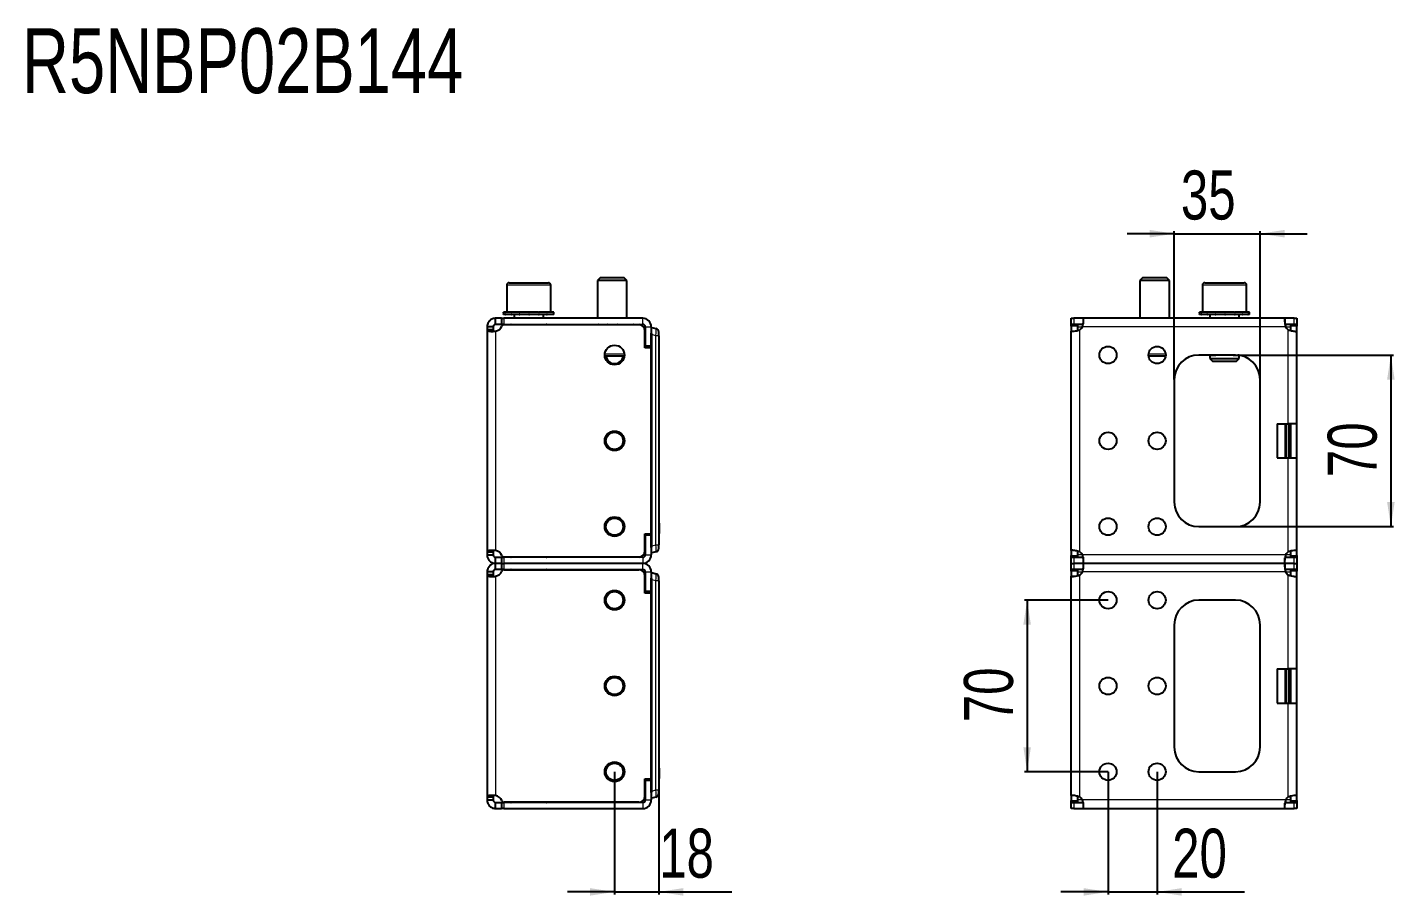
# Model space of a CAD drawing. Header units: millimetres. Extents: x 0 to 3578, y -208 to 608.
# Drawn here: x 1753 to 2310, y 254 to 608 of the extents above; entities that cross this region are included whole.
import ezdxf

# ---------------------------------------------------------------- set-up
doc = ezdxf.new("R2010")
doc.units = ezdxf.units.MM
doc.layers.add('FORMAT', color=7, linetype='Continuous')
doc.styles.add('SLDTEXTSTYLE0', font='TXT', dxfattribs={"width": 0.75})
doc.dimstyles.new('SLDDIMSTYLE0', dxfattribs={"dimtxt": 20, "dimasz": 10, "dimexe": 0, "dimexo": 0.0625, "dimgap": 5, "dimtad": 2, "dimdec": 1, "dimrnd": 1e-09, "dimzin": 12, "dimdsep": 46, "dimtxsty": 'SLDTEXTSTYLE0', "dimsah": 1, "dimcen": 0.09, "dimadec": 0, "dimazin": 3, "dimtfac": 1, "dimtofl": 0, "dimtmove": 0, "dimatfit": 3, "dimfxl": 0, "dimfrac": 2, "dimtolj": 1, "dimtzin": 12, "dimarcsym": 0})
doc.dimstyles.new('SLDDIMSTYLE1', dxfattribs={"dimtxt": 20, "dimasz": 10, "dimexe": 0, "dimexo": 0.0625, "dimgap": 5, "dimtad": 2, "dimdec": 1, "dimrnd": 1e-09, "dimzin": 12, "dimdsep": 46, "dimtxsty": 'SLDTEXTSTYLE0', "dimsah": 1, "dimcen": 0.09, "dimadec": 0, "dimazin": 3, "dimtfac": 1, "dimtmove": 0, "dimatfit": 0, "dimfxl": 0, "dimfrac": 2, "dimtolj": 1, "dimtzin": 12, "dimarcsym": 0})

# ---------------------------------------------------------------- blocks, each defined once
blk = doc.blocks.new('_D_4')
at = {"layer": 'FORMAT'}
for p, q in [((1992.17, 304.38), (1992.17, 254.38)), ((2010.17, 299.63), (2010.17, 254.38)), ((1992.17, 255.38), (1972.94, 255.38)), ((1992.17, 255.38), (2010.17, 255.38)), ((2010.17, 255.38), (2039.95, 255.38))]:
    blk.add_line(p, q, dxfattribs=at)
for points in [[(1992.17, 255.38), (1982.17, 256.92), (1982.17, 253.85)], [(2010.17, 255.38), (2020.17, 253.85), (2020.17, 256.92)]]:
    blk.add_solid(points, dxfattribs=at)
at = {"layer": 'FORMAT', "insert": (2010.39, 281.17), "char_height": 20, "attachment_point": 1, "style": 'SLDTEXTSTYLE0'}
blk.add_mtext('18', dxfattribs=at)
blk = doc.blocks.new('_D_7')
at = {"layer": 'FORMAT'}
for p, q in [((2245.46, 474.39), (2309.81, 474.39)), ((2308.81, 474.39), (2308.81, 404.39)), ((2245.46, 404.39), (2309.81, 404.39))]:
    blk.add_line(p, q, dxfattribs=at)
for points in [[(2308.81, 474.39), (2307.27, 464.39), (2310.34, 464.39)], [(2308.81, 404.39), (2310.34, 414.39), (2307.27, 414.39)]]:
    blk.add_solid(points, dxfattribs=at)
at = {"layer": 'FORMAT', "insert": (2283.02, 424.61), "char_height": 20, "attachment_point": 1, "rotation": 90, "style": 'SLDTEXTSTYLE0'}
blk.add_mtext('70', dxfattribs=at)
blk = doc.blocks.new('_D_8')
at = {"layer": 'FORMAT'}
for p, q in [((2220.45, 464.4), (2220.45, 524.89)), ((2255.45, 464.4), (2255.45, 524.89)), ((2220.45, 523.89), (2201.22, 523.89)), ((2220.45, 523.89), (2255.45, 523.89)), ((2255.45, 523.89), (2274.68, 523.89))]:
    blk.add_line(p, q, dxfattribs=at)
for points in [[(2220.45, 523.89), (2210.45, 525.43), (2210.45, 522.35)], [(2255.45, 523.89), (2265.45, 522.35), (2265.45, 525.43)]]:
    blk.add_solid(points, dxfattribs=at)
at = {"layer": 'FORMAT', "insert": (2223.17, 549.67), "char_height": 20, "attachment_point": 1, "style": 'SLDTEXTSTYLE0'}
blk.add_mtext('35', dxfattribs=at)
blk = doc.blocks.new('_D_9')
at = {"layer": 'FORMAT'}
for p, q in [((2193.45, 304.38), (2193.45, 254.38)), ((2213.45, 304.38), (2213.45, 254.38)), ((2193.45, 255.38), (2174.22, 255.38)), ((2193.45, 255.38), (2213.45, 255.38)), ((2213.45, 255.38), (2249.17, 255.38))]:
    blk.add_line(p, q, dxfattribs=at)
for points in [[(2193.45, 255.38), (2183.45, 256.92), (2183.45, 253.85)], [(2213.45, 255.38), (2223.45, 253.85), (2223.45, 256.92)]]:
    blk.add_solid(points, dxfattribs=at)
at = {"layer": 'FORMAT', "insert": (2219.61, 281.17), "char_height": 20, "attachment_point": 1, "style": 'SLDTEXTSTYLE0'}
blk.add_mtext('20', dxfattribs=at)
blk = doc.blocks.new('_D_10')
at = {"layer": 'FORMAT'}
for p, q in [((2193.44, 374.39), (2159.44, 374.39)), ((2160.44, 374.39), (2160.44, 304.39)), ((2193.44, 304.39), (2159.44, 304.39))]:
    blk.add_line(p, q, dxfattribs=at)
for points in [[(2160.44, 374.39), (2158.91, 364.39), (2161.98, 364.39)], [(2160.44, 304.39), (2161.98, 314.39), (2158.91, 314.39)]]:
    blk.add_solid(points, dxfattribs=at)
at = {"layer": 'FORMAT', "insert": (2134.66, 324.61), "char_height": 20, "attachment_point": 1, "rotation": 90, "style": 'SLDTEXTSTYLE0'}
blk.add_mtext('70', dxfattribs=at)

msp = doc.modelspace()

# ---------------------------------------------------------------- linework, layer by layer
at = {"color": 7, "linetype": 'Continuous', "lineweight": 25}
for p, q in [((1948.17, 502.89), (1948.17, 491.89)), ((1949.17, 503.89), (1965.17, 503.89)), ((1966.17, 491.89), (1966.17, 502.89)), ((1986.24, 505.89), (1985.17, 504.82)), ((1985.17, 504.82), (1985.17, 489.39)), ((1997.17, 504.82), (1985.17, 504.82)), ((1996.09, 505.89), (1986.24, 505.89)), ((1997.17, 504.82), (1996.09, 505.89)), ((1997.17, 489.39), (1997.17, 504.82)), ((2207.53, 505.89), (2206.45, 504.82)), ((2206.45, 504.82), (2206.45, 489.39)), ((2218.45, 504.82), (2206.45, 504.82)), ((2217.38, 505.89), (2207.53, 505.89)), ((2218.45, 504.82), (2217.38, 505.89)), ((2218.45, 489.39), (2218.45, 504.82)), ((2231.95, 502.89), (2231.95, 491.89)), ((2232.95, 503.89), (2240.77, 503.89)), ((2240.77, 503.89), (2248.95, 503.89)), ((2249.95, 491.89), (2249.95, 502.89)), ((1946.92, 491.89), (1946.92, 490.89)), ((1946.92, 491.89), (1946.92, 491.64)), ((1947.72, 491.89), (1946.92, 491.89)), ((1946.92, 491.89), (1946.92, 491.89)), ((1946.92, 490.89), (1946.92, 491.14)), ((1947.72, 490.89), (1946.92, 490.89)), ((1946.92, 490.89), (1946.92, 490.89)), ((1947.72, 491.89), (1947.82, 491.89)), ((1947.72, 490.89), (1947.82, 490.89)), ((1947.82, 491.89), (1947.82, 491.64)), ((1949.96, 491.89), (1947.82, 491.89)), ((1947.82, 490.89), (1947.82, 491.14)), ((1949.96, 490.89), (1947.82, 490.89)), ((1949.96, 491.89), (1950.14, 491.89)), ((1949.96, 490.89), (1950.14, 490.89)), ((1950.14, 491.89), (1950.14, 491.64)), ((1953.29, 491.89), (1950.14, 491.89)), ((1950.14, 490.89), (1950.14, 491.14)), ((1953.29, 490.89), (1950.14, 490.89)), ((1951.17, 490.89), (1951.17, 489.39)), ((1953.29, 491.89), (1953.53, 491.89)), ((1953.29, 490.89), (1953.53, 490.89)), ((1953.53, 491.89), (1953.53, 491.64)), ((1957.22, 491.89), (1953.53, 491.89)), ((1953.53, 490.89), (1953.53, 491.14)), ((1957.22, 490.89), (1953.53, 490.89)), ((1957.22, 491.89), (1957.31, 491.89)), ((1957.22, 490.89), (1957.4, 490.89)), ((1957.4, 490.89), (1957.47, 490.89)), ((1957.43, 491.89), (1957.47, 491.89)), ((1957.47, 491.89), (1957.47, 491.64)), ((1961.14, 491.89), (1957.47, 491.89)), ((1957.47, 490.89), (1957.47, 491.14)), ((1961.14, 490.89), (1957.47, 490.89)), ((1961.14, 491.89), (1961.37, 491.89)), ((1961.14, 490.89), (1961.37, 490.89)), ((1961.37, 491.89), (1961.37, 491.64)), ((1964.45, 491.89), (1961.37, 491.89)), ((1961.37, 490.89), (1961.37, 491.14)), ((1964.45, 490.89), (1961.37, 490.89)), ((1963.17, 489.39), (1963.17, 490.89)), ((1964.45, 491.89), (1964.63, 491.89)), ((1964.45, 490.89), (1964.63, 490.89)), ((1964.63, 491.89), (1964.63, 491.64)), ((1966.66, 491.89), (1964.63, 491.89)), ((1964.63, 490.89), (1964.63, 491.14)), ((1966.66, 490.89), (1964.63, 490.89)), ((1966.66, 491.89), (1966.75, 491.89)), ((1966.66, 490.89), (1966.75, 490.89)), ((1966.75, 491.89), (1966.75, 491.64)), ((1967.42, 491.89), (1966.75, 491.89)), ((1966.75, 490.89), (1966.75, 491.14)), ((1967.42, 490.89), (1966.75, 490.89)), ((1967.42, 490.89), (1967.42, 491.89)), ((2230.7, 491.89), (2230.7, 490.89)), ((2230.7, 491.89), (2230.71, 491.89)), ((2230.7, 490.89), (2230.71, 490.89)), ((2230.71, 491.89), (2230.71, 491.64)), ((2231.54, 491.89), (2230.71, 491.89)), ((2230.71, 490.89), (2230.71, 491.14)), ((2231.54, 490.89), (2230.71, 490.89)), ((2231.54, 491.89), (2231.64, 491.89)), ((2231.54, 490.89), (2231.64, 490.89)), ((2231.64, 491.89), (2231.64, 491.64)), ((2233.81, 491.89), (2231.64, 491.89)), ((2231.64, 490.89), (2231.64, 491.14)), ((2233.81, 490.89), (2231.64, 490.89)), ((2233.81, 491.89), (2233.99, 491.89)), ((2233.81, 490.89), (2233.99, 490.89)), ((2233.99, 491.89), (2233.99, 491.64)), ((2237.16, 491.89), (2233.99, 491.89)), ((2233.99, 490.89), (2233.99, 491.14)), ((2237.16, 490.89), (2233.99, 490.89)), ((2234.95, 490.89), (2234.95, 489.39)), ((2237.16, 491.89), (2237.4, 491.89)), ((2237.16, 490.89), (2237.4, 490.89)), ((2237.4, 491.89), (2237.4, 491.64)), ((2241.1, 491.89), (2237.4, 491.89)), ((2237.4, 490.89), (2237.4, 491.14)), ((2241.1, 490.89), (2237.4, 490.89)), ((2241.1, 491.89), (2241.17, 491.89)), ((2241.1, 490.89), (2241.25, 490.89)), ((2241.25, 490.89), (2241.35, 490.89)), ((2241.3, 491.89), (2241.35, 491.89)), ((2241.35, 491.89), (2241.35, 491.64)), ((2245.01, 491.89), (2241.35, 491.89)), ((2241.35, 490.89), (2241.35, 491.14)), ((2245.01, 490.89), (2241.35, 490.89)), ((2245.01, 491.89), (2245.24, 491.89)), ((2245.01, 490.89), (2245.24, 490.89)), ((2245.24, 491.89), (2245.24, 491.64)), ((2248.3, 491.89), (2245.24, 491.89)), ((2245.24, 490.89), (2245.24, 491.14)), ((2248.3, 490.89), (2245.24, 490.89)), ((2246.95, 489.39), (2246.95, 490.89)), ((2248.3, 491.89), (2248.47, 491.89)), ((2248.3, 490.89), (2248.47, 490.89)), ((2248.47, 491.89), (2248.47, 491.64)), ((2250.48, 491.89), (2248.47, 491.89)), ((2248.47, 490.89), (2248.47, 491.14)), ((2250.48, 490.89), (2248.47, 490.89)), ((2250.48, 491.89), (2250.56, 491.89)), ((2250.48, 490.89), (2250.56, 490.89)), ((2250.56, 491.89), (2250.56, 491.64)), ((2251.2, 491.89), (2250.56, 491.89)), ((2250.56, 490.89), (2250.56, 491.14)), ((2251.2, 490.89), (2250.56, 490.89)), ((2251.2, 490.89), (2251.2, 491.89)), ((1942.67, 485.89), (1940.17, 485.89)), ((1940.17, 485.89), (1940.17, 484.67)), ((1942.67, 485.89), (1942.67, 484.67)), ((1943.67, 486.89), (1943.67, 489.39)), ((1946.07, 489.39), (1943.67, 489.39)), ((1946.08, 486.89), (1943.67, 486.89)), ((1946.07, 489.39), (1946.07, 486.89)), ((1946.07, 489.39), (1947.07, 489.39)), ((1947.07, 486.89), (1946.07, 486.89)), ((2003.67, 489.39), (1947.07, 489.39)), ((1947.07, 486.89), (2003.67, 486.89)), ((1947.09, 486.79), (2002.07, 486.79)), ((1980.92, 486.89), (1980.92, 486.79)), ((1981.21, 486.89), (1981.21, 486.79)), ((1982.9, 486.89), (1982.9, 486.79)), ((1985.84, 486.89), (1985.84, 486.79)), ((1989.6, 486.89), (1989.6, 486.79)), ((1993.6, 486.89), (1993.6, 486.79)), ((1997.22, 486.89), (1997.22, 486.79)), ((1999.93, 486.89), (1999.93, 486.79)), ((2001.3, 486.89), (2001.3, 486.79)), ((2001.42, 486.79), (2001.42, 486.89)), ((2004.67, 485.89), (2004.67, 477.94)), ((2007.17, 485.89), (2007.17, 477.94)), ((2007.17, 485.64), (2007.37, 485.64)), ((2007.37, 485.64), (2009.06, 485.19)), ((2178.45, 486.89), (2178.45, 489.39)), ((2178.45, 489.39), (2179.56, 489.39)), ((2179.56, 486.89), (2178.45, 486.89)), ((2178.45, 486.89), (2178.45, 486.79)), ((2178.45, 486.79), (2180.95, 486.79)), ((2178.45, 486.18), (2178.45, 486.79)), ((2178.45, 486.18), (2178.45, 484.12)), ((2183.28, 489.39), (2179.56, 489.39)), ((2183.28, 486.89), (2179.56, 486.89)), ((2180.95, 486.79), (2180.95, 486.18)), ((2180.95, 486.18), (2180.95, 484.36)), ((2265.62, 489.39), (2183.28, 489.39)), ((2183.28, 489.39), (2183.28, 487.18)), ((2265.62, 489.39), (2265.62, 486.89)), ((2269.34, 489.39), (2265.62, 489.39)), ((2269.34, 486.89), (2265.62, 486.89)), ((2267.95, 486.79), (2270.45, 486.79)), ((2267.95, 486.18), (2267.95, 486.79)), ((2267.95, 484.34), (2267.95, 486.18)), ((2269.34, 489.39), (2270.45, 489.39)), ((2270.45, 486.89), (2269.34, 486.89)), ((2270.45, 489.39), (2270.45, 486.89)), ((2270.45, 486.79), (2270.45, 486.89)), ((2270.45, 486.79), (2270.45, 486.18)), ((2270.45, 484.12), (2270.45, 486.18)), ((1940.17, 484.67), (1940.17, 394.11)), ((1942.67, 484.67), (1940.17, 484.67)), ((2004.57, 477.29), (2004.57, 484.29)), ((2007.17, 395.92), (2007.17, 483.37)), ((2007.37, 396.54), (2007.37, 482.74)), ((2010.17, 482.29), (2010.17, 483.74)), ((2010.17, 482.29), (2010.17, 407.84)), ((2178.45, 394.67), (2178.45, 484.12)), ((2178.45, 484.12), (2179.54, 484.12)), ((2270.45, 446.39), (2270.45, 484.12)), ((2004.57, 478.87), (2004.67, 478.66)), ((2007.17, 477.29), (2004.57, 477.29)), ((2007.17, 477.94), (2004.67, 477.94)), ((2007.17, 477.29), (2007.17, 401.49)), ((2245.45, 474.39), (2230.45, 474.39)), ((2232.12, 474.29), (2232.1, 474.29)), ((2232.12, 474.29), (2232.12, 474.29)), ((2232.22, 474.29), (2232.12, 474.29)), ((2232.22, 474.39), (2232.22, 474.29)), ((2235.48, 474.29), (2232.22, 474.29)), ((2234.95, 474.29), (2234.95, 472.97)), ((2235.48, 474.29), (2237.38, 474.29)), ((2237.93, 474.29), (2237.38, 474.29)), ((2243.97, 474.29), (2237.93, 474.29)), ((2244.53, 474.29), (2243.97, 474.29)), ((2244.53, 474.29), (2246.42, 474.29)), ((2246.86, 474.29), (2246.42, 474.29)), ((2246.95, 472.97), (2246.95, 474.28)), ((1996.14, 473.89), (1988.2, 473.89)), ((2216.91, 473.89), (2209.99, 473.89)), ((2234.95, 472.97), (2236.03, 471.89)), ((2234.95, 472.97), (2240.81, 472.97)), ((2236.03, 471.89), (2240.84, 471.89)), ((2240.81, 472.97), (2246.95, 472.97)), ((2240.84, 471.89), (2245.88, 471.89)), ((2245.88, 471.89), (2246.95, 472.97)), ((2220.45, 464.39), (2220.45, 414.39)), ((2255.45, 414.39), (2255.45, 464.39)), ((2262.45, 446.39), (2266.95, 446.39)), ((2262.45, 446.39), (2262.45, 432.39)), ((2270.45, 446.39), (2266.95, 446.39)), ((2267.95, 432.39), (2267.95, 446.39)), ((2270.45, 432.39), (2270.45, 446.39)), ((2262.45, 432.39), (2266.95, 432.39)), ((2266.95, 432.39), (2270.45, 432.39)), ((2270.45, 394.67), (2270.45, 432.39)), ((2010.17, 407.84), (2010.17, 399.64)), ((2010.37, 405.9), (2010.17, 405.9)), ((2010.37, 405.86), (2010.17, 405.86)), ((2010.37, 405.84), (2010.17, 405.84)), ((2010.37, 401.64), (2010.17, 401.64)), ((2010.37, 401.59), (2010.17, 401.59)), ((2010.37, 405.4), (2010.37, 402.08)), ((2230.45, 404.39), (2245.45, 404.39)), ((2004.57, 401.49), (2007.17, 401.49)), ((2004.57, 394.49), (2004.57, 401.49)), ((2004.57, 400.41), (2004.67, 400.63)), ((2004.67, 400.84), (2004.67, 392.89)), ((2007.17, 400.84), (2004.67, 400.84)), ((2007.17, 400.84), (2007.17, 392.89)), ((2010.17, 399.64), (2010.17, 396.99)), ((2010.17, 395.54), (2010.17, 396.99)), ((1940.17, 394.11), (1942.67, 394.11)), ((1940.17, 394.11), (1940.17, 392.89)), ((1940.17, 392.89), (1942.67, 392.89)), ((1942.67, 394.11), (1942.67, 392.89)), ((1943.67, 389.39), (1943.67, 391.89)), ((1943.67, 391.89), (1946.07, 391.89)), ((1946.07, 391.89), (1946.07, 389.39)), ((1946.07, 391.89), (1947.07, 391.89)), ((2003.67, 391.89), (1947.07, 391.89)), ((2002.07, 391.99), (1947.09, 391.99)), ((2007.37, 393.64), (2007.17, 393.64)), ((2009.06, 394.09), (2007.37, 393.64)), ((2178.45, 394.67), (2178.45, 392.6)), ((2178.45, 391.99), (2178.45, 392.6)), ((2180.95, 391.99), (2178.45, 391.99)), ((2178.45, 391.99), (2178.45, 391.89)), ((2178.45, 389.39), (2178.45, 391.89)), ((2178.45, 391.89), (2179.56, 391.89)), ((2179.56, 391.89), (2183.28, 391.89)), ((2180.95, 394.44), (2180.95, 392.6)), ((2180.95, 392.6), (2180.95, 391.99)), ((2183.28, 391.89), (2183.28, 389.39)), ((2265.62, 391.89), (2269.34, 391.89)), ((2265.62, 389.39), (2265.62, 391.61)), ((2267.95, 392.6), (2267.95, 394.42)), ((2267.95, 391.99), (2267.95, 392.6)), ((2270.45, 391.99), (2267.95, 391.99)), ((2269.34, 391.89), (2270.45, 391.89)), ((2270.45, 394.67), (2269.36, 394.67)), ((2270.45, 392.6), (2270.45, 394.67)), ((2270.45, 392.6), (2270.45, 391.99)), ((2270.45, 391.89), (2270.45, 391.99)), ((2270.45, 391.89), (2270.45, 389.39)), ((1940.17, 385.89), (1940.17, 384.67)), ((1942.67, 385.89), (1940.17, 385.89)), ((1942.67, 385.89), (1942.67, 384.67)), ((1943.67, 386.89), (1943.67, 389.39)), ((1946.08, 389.39), (1943.67, 389.39)), ((1946.08, 386.89), (1943.67, 386.89)), ((1946.07, 389.39), (1946.07, 386.89)), ((1946.07, 389.39), (1947.07, 389.39)), ((1947.07, 386.89), (1946.07, 386.89)), ((2003.67, 389.39), (1947.07, 389.39)), ((1947.07, 386.89), (2003.67, 386.89)), ((1947.09, 386.79), (2002.07, 386.79)), ((2004.67, 385.89), (2004.67, 377.94)), ((2007.17, 385.89), (2007.17, 377.94)), ((2007.17, 385.64), (2007.37, 385.64)), ((2007.37, 385.64), (2009.06, 385.19)), ((2178.45, 386.89), (2178.45, 389.39)), ((2178.45, 389.39), (2179.56, 389.39)), ((2179.56, 386.89), (2178.45, 386.89)), ((2178.45, 386.89), (2178.45, 386.79)), ((2178.45, 386.79), (2180.95, 386.79)), ((2178.45, 386.18), (2178.45, 386.79)), ((2178.45, 386.18), (2178.45, 384.12)), ((2183.28, 389.39), (2179.56, 389.39)), ((2183.28, 386.89), (2179.56, 386.89)), ((2180.95, 386.79), (2180.95, 386.18)), ((2180.95, 386.18), (2180.95, 384.36)), ((2265.62, 389.39), (2183.28, 389.39)), ((2183.28, 389.39), (2183.28, 387.18)), ((2265.62, 389.39), (2265.62, 386.89)), ((2269.34, 389.39), (2265.62, 389.39)), ((2269.34, 386.89), (2265.62, 386.89)), ((2267.95, 386.79), (2270.45, 386.79)), ((2267.95, 386.18), (2267.95, 386.79)), ((2267.95, 384.34), (2267.95, 386.18)), ((2269.34, 389.39), (2270.45, 389.39)), ((2270.45, 386.89), (2269.34, 386.89)), ((2270.45, 389.39), (2270.45, 386.89)), ((2270.45, 386.79), (2270.45, 386.89)), ((2270.45, 386.79), (2270.45, 386.18)), ((2270.45, 384.12), (2270.45, 386.18)), ((1940.17, 384.67), (1940.17, 294.11)), ((1942.67, 384.67), (1940.17, 384.67)), ((2004.57, 377.29), (2004.57, 384.29)), ((2007.17, 295.92), (2007.17, 383.37)), ((2007.37, 296.54), (2007.37, 382.74)), ((2010.17, 382.29), (2010.17, 383.74)), ((2010.17, 382.29), (2010.17, 307.84)), ((2178.45, 294.67), (2178.45, 384.12)), ((2178.45, 384.12), (2179.54, 384.12)), ((2270.45, 346.39), (2270.45, 384.12)), ((2004.57, 378.87), (2004.67, 378.66)), ((2007.17, 377.29), (2004.57, 377.29)), ((2007.17, 377.94), (2004.67, 377.94)), ((2007.17, 377.29), (2007.17, 301.49)), ((2245.45, 374.39), (2230.45, 374.39)), ((2220.45, 364.39), (2220.45, 314.39)), ((2255.45, 314.39), (2255.45, 364.39)), ((2262.45, 346.39), (2266.95, 346.39)), ((2262.45, 346.39), (2262.45, 332.39)), ((2270.45, 346.39), (2266.95, 346.39)), ((2267.95, 332.39), (2267.95, 346.39)), ((2270.45, 332.39), (2270.45, 346.39)), ((2262.45, 332.39), (2266.95, 332.39)), ((2266.95, 332.39), (2270.45, 332.39)), ((2270.45, 294.67), (2270.45, 332.39)), ((2010.17, 307.84), (2010.17, 299.64)), ((2004.57, 301.49), (2007.17, 301.49)), ((2004.57, 294.49), (2004.57, 301.49)), ((2010.37, 305.9), (2010.17, 305.9)), ((2010.37, 305.86), (2010.17, 305.86)), ((2010.37, 305.84), (2010.17, 305.84)), ((2010.37, 301.64), (2010.17, 301.64)), ((2010.37, 301.59), (2010.17, 301.59)), ((2010.37, 305.4), (2010.37, 302.08)), ((2230.45, 304.39), (2245.45, 304.39)), ((2004.57, 300.41), (2004.67, 300.63)), ((2004.67, 300.84), (2004.67, 292.89)), ((2007.17, 300.84), (2004.67, 300.84)), ((2007.17, 300.84), (2007.17, 292.89)), ((2010.17, 299.64), (2010.17, 296.99)), ((2010.17, 295.54), (2010.17, 296.99)), ((1940.17, 294.11), (1942.67, 294.11)), ((1940.17, 294.11), (1940.17, 292.89)), ((1940.17, 292.89), (1942.67, 292.89)), ((1942.67, 294.11), (1942.67, 292.89)), ((1943.67, 289.39), (1943.67, 291.89)), ((1943.67, 291.89), (1946.07, 291.89)), ((1946.07, 291.89), (1946.07, 289.39)), ((1946.07, 291.89), (1947.07, 291.89)), ((2003.67, 291.89), (1947.07, 291.89)), ((2002.07, 291.99), (1947.09, 291.99)), ((2007.37, 293.64), (2007.17, 293.64)), ((2009.06, 294.09), (2007.37, 293.64)), ((2178.45, 294.67), (2178.45, 292.6)), ((2178.45, 291.99), (2178.45, 292.6)), ((2180.95, 291.99), (2178.45, 291.99)), ((2178.45, 291.99), (2178.45, 291.89)), ((2178.45, 289.39), (2178.45, 291.89)), ((2178.45, 291.89), (2179.56, 291.89)), ((2179.56, 291.89), (2183.28, 291.89)), ((2180.95, 294.44), (2180.95, 292.6)), ((2180.95, 292.6), (2180.95, 291.99)), ((2183.28, 291.89), (2183.28, 289.39)), ((2265.62, 291.89), (2269.34, 291.89)), ((2265.62, 289.39), (2265.62, 291.61)), ((2267.95, 292.6), (2267.95, 294.42)), ((2267.95, 291.99), (2267.95, 292.6)), ((2270.45, 291.99), (2267.95, 291.99)), ((2269.34, 291.89), (2270.45, 291.89)), ((2270.45, 294.67), (2269.36, 294.67)), ((2270.45, 292.6), (2270.45, 294.67)), ((2270.45, 292.6), (2270.45, 291.99)), ((2270.45, 291.89), (2270.45, 291.99)), ((2270.45, 291.89), (2270.45, 289.39)), ((1943.67, 289.39), (1946.08, 289.39)), ((1947.07, 289.39), (1946.07, 289.39)), ((1947.07, 289.39), (2003.67, 289.39)), ((2179.56, 289.39), (2178.45, 289.39)), ((2179.56, 289.39), (2183.28, 289.39)), ((2183.28, 289.39), (2265.62, 289.39)), ((2265.62, 289.39), (2269.34, 289.39)), ((2270.45, 289.39), (2269.34, 289.39))]:
    msp.add_line(p, q, dxfattribs=at)
at = {"color": 8, "linetype": 'Continuous', "lineweight": 18}
for p, q in [((1966.17, 502.89), (1948.17, 502.89)), ((2240.74, 502.89), (2231.95, 502.89)), ((2249.95, 502.89), (2240.74, 502.89)), ((1947.07, 489.39), (1947.07, 486.89)), ((2003.67, 486.89), (2003.67, 489.39)), ((2004.67, 485.89), (2007.17, 485.89)), ((2180.95, 486.18), (2178.45, 486.18)), ((2179.56, 489.39), (2179.56, 486.89)), ((2180.95, 485.89), (2183.04, 485.89)), ((2265.86, 485.89), (2183.04, 485.89)), ((2265.86, 485.89), (2267.95, 485.89)), ((2270.45, 486.18), (2267.95, 486.18)), ((2269.34, 486.89), (2269.34, 489.39)), ((1943.67, 484.12), (1943.67, 394.67)), ((2009.06, 482.29), (2007.37, 482.74)), ((2009.06, 396.99), (2009.06, 482.29)), ((2010.17, 482.29), (2009.06, 482.29)), ((2181.95, 394.11), (2181.95, 484.67)), ((2266.95, 446.39), (2266.95, 484.67)), ((1988.2, 474.89), (1996.14, 474.89)), ((2006.97, 477.29), (2006.97, 477.94)), ((2209.99, 474.89), (2216.91, 474.89)), ((2237.38, 474.39), (2237.38, 474.29)), ((2237.93, 474.39), (2237.93, 474.29)), ((2243.97, 474.39), (2243.97, 474.29)), ((2244.53, 474.39), (2244.53, 474.29)), ((2265.75, 432.39), (2265.75, 446.39)), ((2265.95, 446.39), (2265.95, 432.39)), ((2266.06, 432.39), (2266.06, 446.39)), ((2266.26, 446.39), (2266.26, 432.39)), ((2267.14, 432.39), (2267.14, 446.39)), ((2267.34, 446.39), (2267.34, 432.39)), ((2267.45, 432.39), (2267.45, 446.39)), ((2267.65, 446.39), (2267.65, 432.39)), ((2266.95, 394.11), (2266.95, 432.39)), ((2010.37, 405.4), (2010.17, 405.4)), ((2010.37, 402.08), (2010.17, 402.08)), ((2006.97, 400.84), (2006.97, 401.49)), ((2007.37, 396.54), (2009.06, 396.99)), ((2009.06, 396.99), (2010.17, 396.99)), ((1947.07, 391.89), (1947.07, 389.39)), ((2003.67, 391.89), (2003.67, 389.39)), ((2004.67, 392.89), (2007.17, 392.89)), ((2178.45, 392.6), (2180.95, 392.6)), ((2179.56, 391.89), (2179.56, 389.39)), ((2183.04, 392.89), (2180.95, 392.89)), ((2265.86, 392.89), (2183.04, 392.89)), ((2267.95, 392.89), (2265.86, 392.89)), ((2267.95, 392.6), (2270.45, 392.6)), ((2269.34, 389.39), (2269.34, 391.89)), ((1947.07, 389.39), (1947.07, 386.89)), ((2003.67, 386.89), (2003.67, 389.39)), ((2004.67, 385.89), (2007.17, 385.89)), ((2180.95, 386.18), (2178.45, 386.18)), ((2179.56, 389.39), (2179.56, 386.89)), ((2180.95, 385.89), (2183.04, 385.89)), ((2265.86, 385.89), (2183.04, 385.89)), ((2265.86, 385.89), (2267.95, 385.89)), ((2270.45, 386.18), (2267.95, 386.18)), ((2269.34, 386.89), (2269.34, 389.39)), ((1943.67, 384.12), (1943.67, 294.67)), ((2009.06, 382.29), (2007.37, 382.74)), ((2009.06, 296.99), (2009.06, 382.29)), ((2010.17, 382.29), (2009.06, 382.29)), ((2181.95, 294.11), (2181.95, 384.67)), ((2266.95, 346.39), (2266.95, 384.67)), ((2006.97, 377.29), (2006.97, 377.94)), ((2265.75, 332.39), (2265.75, 346.39)), ((2265.95, 346.39), (2265.95, 332.39)), ((2266.06, 332.39), (2266.06, 346.39)), ((2266.26, 346.39), (2266.26, 332.39)), ((2267.14, 332.39), (2267.14, 346.39)), ((2267.34, 346.39), (2267.34, 332.39)), ((2267.45, 332.39), (2267.45, 346.39)), ((2267.65, 346.39), (2267.65, 332.39)), ((2266.95, 294.11), (2266.95, 332.39)), ((2006.97, 300.84), (2006.97, 301.49)), ((2010.37, 305.4), (2010.17, 305.4)), ((2010.37, 302.08), (2010.17, 302.08)), ((2007.37, 296.54), (2009.06, 296.99)), ((2009.06, 296.99), (2010.17, 296.99)), ((1947.07, 291.89), (1947.07, 289.39)), ((2003.67, 291.89), (2003.67, 289.39)), ((2004.67, 292.89), (2007.17, 292.89)), ((2178.45, 292.6), (2180.95, 292.6)), ((2179.56, 291.89), (2179.56, 289.39)), ((2183.04, 292.89), (2180.95, 292.89)), ((2265.86, 292.89), (2183.04, 292.89)), ((2267.95, 292.89), (2265.86, 292.89)), ((2267.95, 292.6), (2270.45, 292.6)), ((2269.34, 289.39), (2269.34, 291.89))]:
    msp.add_line(p, q, dxfattribs=at)
at = {"color": 7, "linetype": 'Continuous', "lineweight": 25}
for centre, radius in [((1992.17, 474.39), 4), ((2193.45, 474.39), 3.5), ((2213.45, 474.39), 3.5), ((1992.17, 439.39), 4), ((1992.17, 439.39), 3.5), ((2193.45, 439.39), 3.5), ((2213.45, 439.39), 3.5), ((1992.17, 404.39), 4), ((1992.17, 404.39), 3.5), ((2193.45, 404.39), 3.5), ((2213.45, 404.39), 3.5), ((1992.17, 374.39), 4), ((1992.17, 374.39), 3.5), ((2193.45, 374.39), 3.5), ((2213.45, 374.39), 3.5), ((1992.17, 339.39), 4), ((1992.17, 339.39), 3.5), ((2193.45, 339.39), 3.5), ((2213.45, 339.39), 3.5), ((1992.17, 304.39), 4), ((1992.17, 304.39), 3.5), ((2193.45, 304.39), 3.5), ((2213.45, 304.39), 3.5)]:
    msp.add_circle(centre, radius, dxfattribs=at)
for centre, radius, start, end in [((1949.17, 502.89), 1, 90, 180), ((1965.17, 502.89), 1, 0, 90), ((2232.95, 502.89), 1, 90, 180), ((2248.95, 502.89), 1, 0, 90), ((1942.95, 487.54), 3.5, 281.8948, 337.1146), ((1947.09, 485.79), 1, 90, 157.1146), ((1949.82, 486.54), 0.35, 45.5847, 90), ((1964.52, 486.54), 0.35, 90, 134.4153), ((2002.07, 484.29), 2.5, 360, 90), ((2003.67, 485.89), 3.5, 360, 90), ((2003.67, 485.89), 1, 360, 90), ((2008.67, 483.74), 1.5, 0, 75), ((2179.95, 487.54), 3.5, 304.8499, 331.8729), ((2268.95, 487.54), 3.5, 208.1271, 235.1501), ((2230.45, 464.39), 10, 90, 180), ((2245.45, 464.39), 10, 0, 90), ((1992.17, 474.39), 3.5, 188.2132, 351.7868), ((2230.45, 414.39), 10, 180, 270), ((2245.45, 414.39), 10, 270, 0), ((1942.95, 391.24), 3.5, 22.8854, 78.1052), ((1947.09, 392.99), 1, 202.8854, 270), ((1949.82, 392.24), 0.35, 270, 314.4153), ((1964.52, 392.24), 0.35, 225.5847, 270), ((2002.07, 394.49), 2.5, 270, 0), ((2003.67, 392.89), 3.5, 270, 0), ((2003.67, 392.89), 1, 270, 0), ((2008.67, 395.54), 1.5, 285, 0), ((2179.95, 391.24), 3.5, 28.1271, 55.1501), ((2268.95, 391.24), 3.5, 124.8499, 151.8729), ((1942.95, 387.54), 3.5, 281.8948, 337.1146), ((1947.09, 385.79), 1, 90, 157.1146), ((1949.82, 386.54), 0.35, 45.5847, 90), ((1964.52, 386.54), 0.35, 90, 134.4153), ((2002.07, 384.29), 2.5, 360, 90), ((2003.67, 385.89), 3.5, 360, 90), ((2003.67, 385.89), 1, 360, 90), ((2008.67, 383.74), 1.5, 0, 75), ((2179.95, 387.54), 3.5, 304.8499, 331.8729), ((2268.95, 387.54), 3.5, 208.1271, 235.1501), ((2230.45, 364.39), 10, 90, 180), ((2245.45, 364.39), 10, 0, 90), ((2230.45, 314.39), 10, 180, 270), ((2245.45, 314.39), 10, 270, 0), ((1942.95, 291.24), 3.5, 22.8854, 78.1052), ((1947.09, 292.99), 1, 202.8854, 270), ((1949.82, 292.24), 0.35, 270, 314.4153), ((1964.52, 292.24), 0.35, 225.5847, 270), ((2002.07, 294.49), 2.5, 270, 0), ((2003.67, 292.89), 3.5, 270, 0), ((2003.67, 292.89), 1, 270, 0), ((2008.67, 295.54), 1.5, 285, 0), ((2179.95, 291.24), 3.5, 28.1271, 55.1501), ((2268.95, 291.24), 3.5, 124.8499, 151.8729)]:
    msp.add_arc(centre, radius, start, end, dxfattribs=at)
at = {"color": 8, "linetype": 'Continuous', "lineweight": 18}
for centre, major_axis, start_param, end_param in [((2008.67, 482.19), (0.38, 3), 4.762686, 6.266445), ((2008.67, 397.1), (-0.38, 3), 3.158333, 4.662092), ((2008.67, 382.19), (0.38, 3), 4.762686, 6.266445), ((2008.67, 297.1), (-0.38, 3), 3.158333, 4.662092)]:
    msp.add_ellipse(centre, major_axis=major_axis, ratio=0.123038, start_param=start_param, end_param=end_param, dxfattribs=at)
at = {"color": 7, "linetype": 'Continuous', "lineweight": 25}
for centre, major_axis, start_param, end_param in [((1995.78, 485.64), (11.57, -3.1), 0.067037, 0.253072), ((1995.78, 393.64), (11.57, 3.1), 6.030113, 6.216148), ((1995.78, 385.64), (11.57, -3.1), 0.067037, 0.253072), ((1995.78, 293.64), (11.57, 3.1), 6.030113, 6.216148)]:
    msp.add_ellipse(centre, major_axis=major_axis, ratio=0.250563, start_param=start_param, end_param=end_param, dxfattribs=at)
for points, knots in [([(1946.92, 491.64), (1946.92, 491.68), (1946.92, 491.75), (1946.92, 491.83), (1946.92, 491.87), (1946.92, 491.89)], [0, 0, 0, 0, 0.499981, 0.749988, 1, 1, 1, 1]), ([(1946.92, 490.89), (1946.92, 490.91), (1946.92, 490.95), (1946.92, 491.04), (1946.92, 491.1), (1946.92, 491.14)], [0, 0, 0, 0, 0.25014, 0.50028, 1, 1, 1, 1]), ([(1947.82, 491.64), (1947.8, 491.68), (1947.78, 491.75), (1947.74, 491.83), (1947.73, 491.87), (1947.72, 491.89)], [0, 0, 0, 0, 0.499981, 0.749988, 1, 1, 1, 1]), ([(1947.72, 490.89), (1947.73, 490.91), (1947.74, 490.95), (1947.78, 491.04), (1947.8, 491.1), (1947.82, 491.14)], [0, 0, 0, 0, 0.25014, 0.50028, 1, 1, 1, 1]), ([(1950.14, 491.64), (1950.11, 491.68), (1950.06, 491.75), (1950, 491.83), (1949.97, 491.87), (1949.96, 491.89)], [0, 0, 0, 0, 0.499981, 0.749988, 1, 1, 1, 1]), ([(1949.96, 490.89), (1949.97, 490.91), (1950, 490.95), (1950.06, 491.04), (1950.11, 491.1), (1950.14, 491.14)], [0, 0, 0, 0, 0.2501401, 0.5002802, 1, 1, 1, 1]), ([(1953.53, 491.64), (1953.49, 491.68), (1953.43, 491.75), (1953.35, 491.83), (1953.31, 491.87), (1953.29, 491.89)], [0, 0, 0, 0, 0.499981, 0.749988, 1, 1, 1, 1]), ([(1953.29, 490.89), (1953.31, 490.91), (1953.35, 490.95), (1953.43, 491.04), (1953.49, 491.1), (1953.53, 491.14)], [0, 0, 0, 0, 0.25014, 0.50028, 1, 1, 1, 1]), ([(1957.47, 491.64), (1957.43, 491.68), (1957.37, 491.75), (1957.28, 491.83), (1957.24, 491.87), (1957.22, 491.89)], [0, 0, 0, 0, 0.499981, 0.749988, 1, 1, 1, 1]), ([(1957.22, 490.89), (1957.24, 490.91), (1957.28, 490.95), (1957.37, 491.04), (1957.43, 491.1), (1957.47, 491.14)], [0, 0, 0, 0, 0.25014, 0.50028, 1, 1, 1, 1]), ([(1957.47, 491.64), (1957.46, 491.71), (1957.43, 491.84), (1957.41, 491.88), (1957.4, 491.89)], [0, 0, 0, 0, 0.561794, 1, 1, 1, 1]), ([(1957.47, 491.14), (1957.46, 491.07), (1957.43, 490.94), (1957.41, 490.91), (1957.4, 490.89)], [0, 0, 0, 0, 0.561794, 1, 1, 1, 1]), ([(1961.37, 491.64), (1961.33, 491.68), (1961.27, 491.75), (1961.2, 491.83), (1961.16, 491.87), (1961.14, 491.89)], [0, 0, 0, 0, 0.499981, 0.749988, 1, 1, 1, 1]), ([(1961.14, 490.89), (1961.16, 490.91), (1961.2, 490.95), (1961.27, 491.04), (1961.33, 491.1), (1961.37, 491.14)], [0, 0, 0, 0, 0.25014, 0.50028, 1, 1, 1, 1]), ([(1964.63, 491.64), (1964.6, 491.68), (1964.55, 491.75), (1964.5, 491.83), (1964.47, 491.87), (1964.45, 491.89)], [0, 0, 0, 0, 0.4999808, 0.7499881, 1, 1, 1, 1]), ([(1964.45, 490.89), (1964.47, 490.91), (1964.5, 490.95), (1964.55, 491.04), (1964.6, 491.1), (1964.63, 491.14)], [0, 0, 0, 0, 0.25014, 0.50028, 1, 1, 1, 1]), ([(1966.75, 491.64), (1966.73, 491.68), (1966.71, 491.75), (1966.68, 491.83), (1966.67, 491.87), (1966.66, 491.89)], [0, 0, 0, 0, 0.499981, 0.749988, 1, 1, 1, 1]), ([(1966.66, 490.89), (1966.67, 490.91), (1966.68, 490.95), (1966.71, 491.04), (1966.73, 491.1), (1966.75, 491.14)], [0, 0, 0, 0, 0.25014, 0.50028, 1, 1, 1, 1]), ([(2230.71, 491.64), (2230.71, 491.68), (2230.7, 491.75), (2230.7, 491.83), (2230.7, 491.87), (2230.7, 491.89)], [0, 0, 0, 0, 0.4999808, 0.7499881, 1, 1, 1, 1]), ([(2230.7, 490.89), (2230.7, 490.91), (2230.7, 490.95), (2230.7, 491.04), (2230.71, 491.1), (2230.71, 491.14)], [0, 0, 0, 0, 0.25014, 0.50028, 1, 1, 1, 1]), ([(2231.64, 491.64), (2231.62, 491.68), (2231.6, 491.75), (2231.56, 491.83), (2231.55, 491.87), (2231.54, 491.89)], [0, 0, 0, 0, 0.499981, 0.749988, 1, 1, 1, 1]), ([(2231.54, 490.89), (2231.55, 490.91), (2231.56, 490.95), (2231.6, 491.04), (2231.62, 491.1), (2231.64, 491.14)], [0, 0, 0, 0, 0.2501401, 0.5002802, 1, 1, 1, 1]), ([(2233.99, 491.64), (2233.96, 491.68), (2233.91, 491.75), (2233.85, 491.83), (2233.82, 491.87), (2233.81, 491.89)], [0, 0, 0, 0, 0.499981, 0.749988, 1, 1, 1, 1]), ([(2233.81, 490.89), (2233.82, 490.91), (2233.85, 490.95), (2233.91, 491.04), (2233.96, 491.1), (2233.99, 491.14)], [0, 0, 0, 0, 0.25014, 0.50028, 1, 1, 1, 1]), ([(2237.4, 491.64), (2237.36, 491.68), (2237.3, 491.75), (2237.22, 491.83), (2237.18, 491.87), (2237.16, 491.89)], [0, 0, 0, 0, 0.499981, 0.749988, 1, 1, 1, 1]), ([(2237.16, 490.89), (2237.18, 490.91), (2237.22, 490.95), (2237.3, 491.04), (2237.36, 491.1), (2237.4, 491.14)], [0, 0, 0, 0, 0.25014, 0.50028, 1, 1, 1, 1]), ([(2241.35, 491.64), (2241.3, 491.68), (2241.24, 491.75), (2241.16, 491.83), (2241.12, 491.87), (2241.1, 491.89)], [0, 0, 0, 0, 0.4999808, 0.7499881, 1, 1, 1, 1]), ([(2241.1, 490.89), (2241.12, 490.91), (2241.16, 490.95), (2241.24, 491.04), (2241.3, 491.1), (2241.35, 491.14)], [0, 0, 0, 0, 0.25014, 0.50028, 1, 1, 1, 1]), ([(2241.35, 491.64), (2241.33, 491.71), (2241.3, 491.84), (2241.26, 491.88), (2241.25, 491.89)], [0, 0, 0, 0, 0.561794, 1, 1, 1, 1]), ([(2241.35, 491.14), (2241.33, 491.07), (2241.3, 490.94), (2241.26, 490.91), (2241.25, 490.89)], [0, 0, 0, 0, 0.561794, 1, 1, 1, 1]), ([(2245.24, 491.64), (2245.2, 491.68), (2245.14, 491.75), (2245.06, 491.83), (2245.03, 491.87), (2245.01, 491.89)], [0, 0, 0, 0, 0.4999808, 0.7499881, 1, 1, 1, 1]), ([(2245.01, 490.89), (2245.03, 490.91), (2245.06, 490.95), (2245.14, 491.04), (2245.2, 491.1), (2245.24, 491.14)], [0, 0, 0, 0, 0.25014, 0.50028, 1, 1, 1, 1]), ([(2248.47, 491.64), (2248.44, 491.68), (2248.4, 491.75), (2248.34, 491.83), (2248.32, 491.87), (2248.3, 491.89)], [0, 0, 0, 0, 0.499981, 0.749988, 1, 1, 1, 1]), ([(2248.3, 490.89), (2248.32, 490.91), (2248.34, 490.95), (2248.4, 491.04), (2248.44, 491.1), (2248.47, 491.14)], [0, 0, 0, 0, 0.25014, 0.50028, 1, 1, 1, 1]), ([(2250.56, 491.64), (2250.55, 491.68), (2250.53, 491.75), (2250.5, 491.83), (2250.48, 491.87), (2250.48, 491.89)], [0, 0, 0, 0, 0.499981, 0.749988, 1, 1, 1, 1]), ([(2250.48, 490.89), (2250.48, 490.91), (2250.5, 490.95), (2250.53, 491.04), (2250.55, 491.1), (2250.56, 491.14)], [0, 0, 0, 0, 0.25014, 0.50028, 1, 1, 1, 1]), ([(1943.67, 489.39), (1943.37, 489.37), (1942.82, 489.33), (1941.92, 488.98), (1941.04, 488.31), (1940.31, 487.2), (1940.22, 486.34), (1940.17, 485.89)], [0, 0, 0, 0, 0.16069, 0.301312, 0.521951, 0.753573, 1, 1, 1, 1]), ([(1943.67, 486.89), (1943.58, 486.89), (1943.43, 486.87), (1943.22, 486.79), (1943.06, 486.69), (1942.92, 486.57), (1942.82, 486.43), (1942.7, 486.19), (1942.68, 486.01), (1942.67, 485.89)], [0, 0, 0, 0, 0.156786, 0.290809, 0.403501, 0.497298, 0.607133, 0.726181, 1, 1, 1, 1]), ([(1981.18, 486.79), (1981.17, 486.8), (1981.17, 486.84), (1981.16, 486.87), (1981.15, 486.89)], [0, 0, 0, 0, 0.374848, 1, 1, 1, 1]), ([(1982.81, 486.79), (1982.8, 486.8), (1982.78, 486.84), (1982.76, 486.87), (1982.75, 486.89)], [0, 0, 0, 0, 0.374848, 1, 1, 1, 1]), ([(1985.72, 486.79), (1985.71, 486.8), (1985.68, 486.84), (1985.65, 486.87), (1985.63, 486.89)], [0, 0, 0, 0, 0.374848, 1, 1, 1, 1]), ([(1989.45, 486.79), (1989.44, 486.8), (1989.41, 486.84), (1989.38, 486.87), (1989.36, 486.89)], [0, 0, 0, 0, 0.374848, 1, 1, 1, 1]), ([(1993.45, 486.79), (1993.44, 486.8), (1993.41, 486.84), (1993.37, 486.87), (1993.35, 486.89)], [0, 0, 0, 0, 0.374848, 1, 1, 1, 1]), ([(1997.1, 486.79), (1997.09, 486.8), (1997.06, 486.84), (1997.04, 486.87), (1997.02, 486.89)], [0, 0, 0, 0, 0.374848, 1, 1, 1, 1]), ([(1999.85, 486.79), (1999.84, 486.8), (1999.82, 486.84), (1999.81, 486.87), (1999.8, 486.89)], [0, 0, 0, 0, 0.374848, 1, 1, 1, 1]), ([(2001.27, 486.79), (2001.27, 486.8), (2001.27, 486.84), (2001.26, 486.87), (2001.26, 486.89)], [0, 0, 0, 0, 0.374848, 1, 1, 1, 1]), ([(2183.04, 485.89), (2183.09, 486.15), (2183.19, 486.64), (2183.34, 487.46), (2183.44, 488.17), (2183.46, 488.74), (2183.44, 489.1), (2183.38, 489.34), (2183.32, 489.37), (2183.28, 489.39)], [0, 0, 0, 0, 0.144067, 0.271276, 0.474907, 0.597997, 0.726338, 0.860245, 1, 1, 1, 1]), ([(2265.62, 489.39), (2265.59, 489.37), (2265.53, 489.33), (2265.46, 488.98), (2265.44, 488.31), (2265.58, 487.2), (2265.77, 486.34), (2265.86, 485.89)], [0, 0, 0, 0, 0.16069, 0.301312, 0.521951, 0.753573, 1, 1, 1, 1]), ([(1940.17, 484.67), (1940.22, 484.54), (1940.31, 484.33), (1940.88, 484.13), (1941.48, 484.06), (1942.11, 484.04), (1942.85, 484.06), (1943.39, 484.1), (1943.67, 484.12)], [0, 0, 0, 0, 0.2541487, 0.4482127, 0.5749082, 0.7088724, 0.8504677, 1, 1, 1, 1]), ([(1942.67, 484.67), (1942.68, 484.55), (1942.7, 484.35), (1942.86, 484.14), (1942.99, 484.09), (1943.03, 484.08)], [0, 0, 0, 0, 0.488232, 0.819706, 1, 1, 1, 1]), ([(2178.45, 484.12), (2178.48, 484.1), (2178.52, 484.07), (2178.92, 484.06), (2179.63, 484.1), (2180.73, 484.31), (2181.54, 484.55), (2181.95, 484.67)], [0, 0, 0, 0, 0.1708405, 0.3192172, 0.5481031, 0.7678223, 1, 1, 1, 1]), ([(2266.95, 484.67), (2267.41, 484.54), (2268.21, 484.33), (2269.12, 484.13), (2269.71, 484.06), (2270.11, 484.04), (2270.4, 484.06), (2270.43, 484.1), (2270.45, 484.12)], [0, 0, 0, 0, 0.254149, 0.448213, 0.574908, 0.708872, 0.850468, 1, 1, 1, 1]), ([(2232.1, 474.29), (2232.06, 474.3), (2231.98, 474.3), (2231.84, 474.33), (2231.76, 474.38), (2231.74, 474.39)], [0, 0, 0, 0, 0.418107, 0.837733, 1, 1, 1, 1]), ([(2235.48, 474.29), (2235.41, 474.29), (2235.29, 474.3), (2235.23, 474.36), (2235.2, 474.39)], [0, 0, 0, 0, 0.594904, 1, 1, 1, 1]), ([(2010.37, 405.84), (2010.37, 405.83), (2010.37, 405.82), (2010.37, 405.7), (2010.37, 405.56), (2010.37, 405.45), (2010.37, 405.4)], [0, 0, 0, 0, 0.281303, 0.555629, 0.773878, 1, 1, 1, 1]), ([(2010.37, 402.08), (2010.37, 402.01), (2010.37, 401.89), (2010.37, 401.74), (2010.37, 401.65), (2010.37, 401.64), (2010.37, 401.64)], [0, 0, 0, 0, 0.285197, 0.560428, 0.777044, 1, 1, 1, 1]), ([(1943.67, 394.67), (1943.35, 394.68), (1942.76, 394.71), (1941.82, 394.72), (1940.95, 394.68), (1940.29, 394.47), (1940.21, 394.23), (1940.17, 394.11)], [0, 0, 0, 0, 0.17084, 0.319217, 0.548103, 0.767822, 1, 1, 1, 1]), ([(1940.17, 392.89), (1940.19, 392.63), (1940.22, 392.14), (1940.5, 391.32), (1940.96, 390.61), (1941.59, 390.05), (1942.21, 389.69), (1942.91, 389.44), (1943.41, 389.41), (1943.67, 389.39)], [0, 0, 0, 0, 0.144067, 0.271276, 0.474907, 0.597997, 0.726338, 0.860245, 1, 1, 1, 1]), ([(1943.2, 394.72), (1943.19, 394.72), (1943.13, 394.72), (1943.02, 394.71), (1942.89, 394.66), (1942.8, 394.57), (1942.69, 394.4), (1942.68, 394.23), (1942.67, 394.11)], [0, 0, 0, 0, 0.010499, 0.167595, 0.301027, 0.450649, 0.615637, 1, 1, 1, 1]), ([(1942.67, 392.89), (1942.68, 392.75), (1942.7, 392.56), (1942.83, 392.34), (1942.94, 392.2), (1943.08, 392.08), (1943.25, 391.97), (1943.46, 391.9), (1943.6, 391.9), (1943.67, 391.89)], [0, 0, 0, 0, 0.294103, 0.406373, 0.497014, 0.611853, 0.731691, 0.860101, 1, 1, 1, 1]), ([(2181.95, 394.11), (2181.49, 394.24), (2180.69, 394.46), (2179.78, 394.65), (2179.19, 394.72), (2178.79, 394.74), (2178.51, 394.73), (2178.47, 394.69), (2178.45, 394.67)], [0, 0, 0, 0, 0.2541487, 0.4482127, 0.5749082, 0.7088724, 0.8504677, 1, 1, 1, 1]), ([(2183.28, 389.39), (2183.31, 389.41), (2183.37, 389.45), (2183.44, 389.81), (2183.46, 390.47), (2183.32, 391.58), (2183.13, 392.45), (2183.04, 392.89)], [0, 0, 0, 0, 0.16069, 0.301312, 0.521951, 0.753573, 1, 1, 1, 1]), ([(2265.86, 392.89), (2265.81, 392.63), (2265.71, 392.14), (2265.56, 391.32), (2265.46, 390.61), (2265.45, 390.05), (2265.47, 389.69), (2265.52, 389.44), (2265.59, 389.41), (2265.62, 389.39)], [0, 0, 0, 0, 0.1440667, 0.2712756, 0.4749075, 0.5979974, 0.7263376, 0.8602454, 1, 1, 1, 1]), ([(2270.45, 394.67), (2270.43, 394.68), (2270.38, 394.71), (2269.98, 394.72), (2269.27, 394.68), (2268.17, 394.47), (2267.36, 394.23), (2266.95, 394.11)], [0, 0, 0, 0, 0.17084, 0.319217, 0.548103, 0.767822, 1, 1, 1, 1]), ([(1943.67, 389.39), (1943.37, 389.37), (1942.82, 389.33), (1941.92, 388.98), (1941.04, 388.31), (1940.31, 387.2), (1940.22, 386.34), (1940.17, 385.89)], [0, 0, 0, 0, 0.16069, 0.301312, 0.521951, 0.753573, 1, 1, 1, 1]), ([(1943.67, 386.89), (1943.58, 386.89), (1943.43, 386.87), (1943.22, 386.79), (1943.06, 386.69), (1942.92, 386.57), (1942.82, 386.43), (1942.7, 386.19), (1942.68, 386.01), (1942.67, 385.89)], [0, 0, 0, 0, 0.156786, 0.290809, 0.403501, 0.497298, 0.607133, 0.726181, 1, 1, 1, 1]), ([(2183.04, 385.89), (2183.09, 386.15), (2183.19, 386.64), (2183.34, 387.46), (2183.44, 388.17), (2183.46, 388.74), (2183.44, 389.1), (2183.38, 389.34), (2183.32, 389.37), (2183.28, 389.39)], [0, 0, 0, 0, 0.144067, 0.271276, 0.474907, 0.597997, 0.726338, 0.860245, 1, 1, 1, 1]), ([(2265.62, 389.39), (2265.59, 389.37), (2265.53, 389.33), (2265.46, 388.98), (2265.44, 388.31), (2265.58, 387.2), (2265.77, 386.34), (2265.86, 385.89)], [0, 0, 0, 0, 0.16069, 0.301312, 0.521951, 0.753573, 1, 1, 1, 1]), ([(1940.17, 384.67), (1940.22, 384.54), (1940.31, 384.33), (1940.88, 384.13), (1941.48, 384.06), (1942.11, 384.04), (1942.85, 384.06), (1943.39, 384.1), (1943.67, 384.12)], [0, 0, 0, 0, 0.2541487, 0.4482127, 0.5749082, 0.7088724, 0.8504677, 1, 1, 1, 1]), ([(1942.67, 384.67), (1942.68, 384.55), (1942.7, 384.35), (1942.86, 384.14), (1942.99, 384.09), (1943.03, 384.08)], [0, 0, 0, 0, 0.488232, 0.819706, 1, 1, 1, 1]), ([(2178.45, 384.12), (2178.48, 384.1), (2178.52, 384.07), (2178.92, 384.06), (2179.63, 384.1), (2180.73, 384.31), (2181.54, 384.55), (2181.95, 384.67)], [0, 0, 0, 0, 0.17084, 0.319217, 0.548103, 0.767822, 1, 1, 1, 1]), ([(2266.95, 384.67), (2267.41, 384.54), (2268.21, 384.33), (2269.12, 384.13), (2269.71, 384.06), (2270.11, 384.04), (2270.4, 384.06), (2270.43, 384.1), (2270.45, 384.12)], [0, 0, 0, 0, 0.254149, 0.448213, 0.574908, 0.708872, 0.850468, 1, 1, 1, 1]), ([(2010.37, 305.84), (2010.37, 305.83), (2010.37, 305.82), (2010.37, 305.7), (2010.37, 305.56), (2010.37, 305.45), (2010.37, 305.4)], [0, 0, 0, 0, 0.281303, 0.555629, 0.773878, 1, 1, 1, 1]), ([(2010.37, 302.08), (2010.37, 302.01), (2010.37, 301.89), (2010.37, 301.74), (2010.37, 301.65), (2010.37, 301.64), (2010.37, 301.64)], [0, 0, 0, 0, 0.285197, 0.560428, 0.777044, 1, 1, 1, 1]), ([(1943.67, 294.67), (1943.35, 294.68), (1942.76, 294.71), (1941.82, 294.72), (1940.95, 294.68), (1940.29, 294.47), (1940.21, 294.23), (1940.17, 294.11)], [0, 0, 0, 0, 0.17084, 0.319217, 0.548103, 0.767822, 1, 1, 1, 1]), ([(1940.17, 292.89), (1940.19, 292.63), (1940.22, 292.14), (1940.5, 291.32), (1940.96, 290.61), (1941.59, 290.05), (1942.21, 289.69), (1942.91, 289.44), (1943.41, 289.41), (1943.67, 289.39)], [0, 0, 0, 0, 0.144067, 0.271276, 0.474907, 0.597997, 0.726338, 0.860245, 1, 1, 1, 1]), ([(1943.2, 294.72), (1943.19, 294.72), (1943.13, 294.72), (1943.02, 294.71), (1942.89, 294.66), (1942.8, 294.57), (1942.69, 294.4), (1942.68, 294.23), (1942.67, 294.11)], [0, 0, 0, 0, 0.010499, 0.167595, 0.301027, 0.450649, 0.615637, 1, 1, 1, 1]), ([(1942.67, 292.89), (1942.68, 292.75), (1942.7, 292.56), (1942.83, 292.34), (1942.94, 292.2), (1943.08, 292.08), (1943.25, 291.97), (1943.46, 291.9), (1943.6, 291.9), (1943.67, 291.89)], [0, 0, 0, 0, 0.2941026, 0.4063735, 0.4970139, 0.6118531, 0.7316911, 0.860101, 1, 1, 1, 1]), ([(2181.95, 294.11), (2181.49, 294.24), (2180.69, 294.46), (2179.78, 294.65), (2179.19, 294.72), (2178.79, 294.74), (2178.51, 294.73), (2178.47, 294.69), (2178.45, 294.67)], [0, 0, 0, 0, 0.2541487, 0.4482127, 0.5749082, 0.7088724, 0.8504677, 1, 1, 1, 1]), ([(2183.28, 289.39), (2183.31, 289.41), (2183.37, 289.45), (2183.44, 289.81), (2183.46, 290.47), (2183.32, 291.58), (2183.13, 292.45), (2183.04, 292.89)], [0, 0, 0, 0, 0.16069, 0.301312, 0.521951, 0.753573, 1, 1, 1, 1]), ([(2265.86, 292.89), (2265.81, 292.63), (2265.71, 292.14), (2265.56, 291.32), (2265.46, 290.61), (2265.45, 290.05), (2265.47, 289.69), (2265.52, 289.44), (2265.59, 289.41), (2265.62, 289.39)], [0, 0, 0, 0, 0.1440667, 0.2712756, 0.4749075, 0.5979974, 0.7263376, 0.8602454, 1, 1, 1, 1]), ([(2270.45, 294.67), (2270.43, 294.68), (2270.38, 294.71), (2269.98, 294.72), (2269.27, 294.68), (2268.17, 294.47), (2267.36, 294.23), (2266.95, 294.11)], [0, 0, 0, 0, 0.17084, 0.319217, 0.548103, 0.767822, 1, 1, 1, 1])]:
    msp.add_open_spline(points, degree=3, knots=knots, dxfattribs=at)

# ---------------------------------------------------------------- texts
at = {"layer": 'FORMAT', "insert": (1750.49, 607.68), "char_height": 26.4583, "attachment_point": 1, "style": 'SLDTEXTSTYLE0'}
msp.add_mtext('R5NBP02B144', dxfattribs=at)

# ---------------------------------------------------------------- dimensions: what is measured, and where the dimension line sits
at = {"layer": 'FORMAT'}
for base, p1, p2, picture, middle in [((2255.45, 523.89), (2220.45, 464.39), (2255.45, 464.39), '_D_8', (2237.95, 523.89)), ((2010.17, 255.38), (1992.17, 304.39), (2010.17, 299.64), '_D_4', (2025.17, 255.38))]:
    dim = msp.add_linear_dim(base=base, p1=p1, p2=p2, dimstyle='SLDDIMSTYLE1', dxfattribs=at)
    dim.commit()
    dim.dimension.update_dxf_attribs({"geometry": picture, "text_midpoint": middle, "dimtype": 160})
for base, p1, p2, angle, dimstyle, picture, middle in [((2308.81, 404.39), (2245.45, 474.39), (2245.45, 404.39), 90, 'SLDDIMSTYLE0', '_D_7', (2308.81, 439.39)), ((2160.44, 304.39), (2193.45, 374.39), (2193.45, 304.39), 90, 'SLDDIMSTYLE0', '_D_10', (2160.44, 339.39)), ((2213.45, 255.38), (2193.45, 304.39), (2213.45, 304.39), 0, 'SLDDIMSTYLE1', '_D_9', (2234.39, 255.38))]:
    dim = msp.add_linear_dim(base=base, p1=p1, p2=p2, angle=angle, dimstyle=dimstyle, dxfattribs=at)
    dim.commit()
    dim.dimension.update_dxf_attribs({"geometry": picture, "text_midpoint": middle, "dimtype": 160})

doc.saveas('drawing.dxf')
